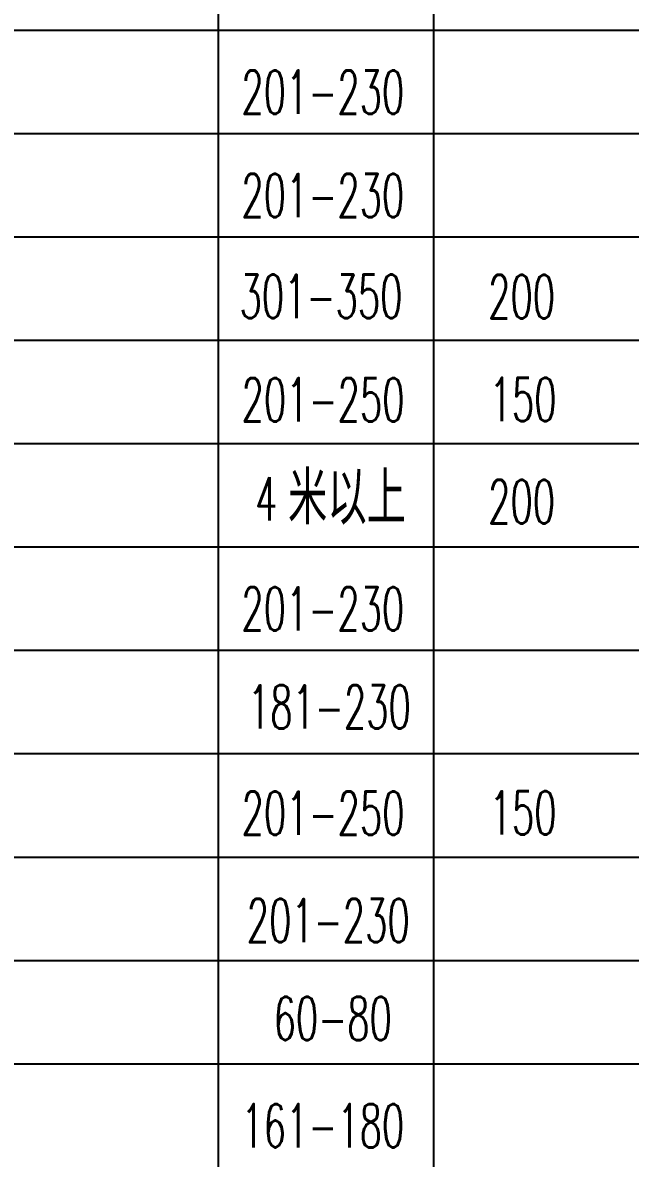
# Model space of a CAD drawing. Extents: x 1035948 to 1665131, y -158296 to 142149.
# Drawn here: x 1570210 to 1586176, y -70520 to -40673 of the extents above; entities that cross this region are included whole.
import ezdxf

# ---------------------------------------------------------------- set-up
doc = ezdxf.new("R2010")
doc.units = 0
doc.header["$LTSCALE"] = 200
doc.header["$MEASUREMENT"] = 0
doc.layers.add('TXT', color=3, linetype='CONTINUOUS')
doc.styles.add('_SIMPLEX', font='SIMPLEX.shx', dxfattribs={"width": 0.6})
doc.styles.add('HZTXT', font='COMPLEX', dxfattribs={"width": 0.75, "bigfont": 'HZTXT'})

msp = doc.modelspace()

# ---------------------------------------------------------------- linework, layer by layer
at = {"layer": 'TXT'}
for p, q in [((1575353.31121, -100631.2895), (1575353.31121, -21855.22612)), ((1581015.81037, -100631.2895), (1581015.81037, -24571.6421)), ((1553612.29314, -40870.13797), (1614108.44431, -40870.13797)), ((1553612.29314, -43586.55395), (1614108.44431, -43586.55395)), ((1553612.29314, -46302.96992), (1614108.44431, -46302.96992)), ((1553612.29314, -49019.3859), (1614108.44431, -49019.3859)), ((1553612.29314, -51735.80188), (1614108.44431, -51735.80188)), ((1553612.29314, -54452.21786), (1614108.44431, -54452.21786)), ((1553612.29314, -57168.63384), (1614108.44431, -57168.63384)), ((1553612.29314, -59885.04982), (1614108.44431, -59885.04982)), ((1553612.29314, -62601.4658), (1614108.44431, -62601.4658)), ((1553612.29314, -65317.88177), (1614108.44431, -65317.88177)), ((1553612.29314, -68034.29775), (1614108.44431, -68034.29775))]:
    msp.add_line(p, q, dxfattribs=at)

# ---------------------------------------------------------------- texts
at = {"layer": 'TXT', "style": '_SIMPLEX', "width": 0.6}
for s, p in [('201-230', (1575955.66273, -43069.494)), ('201-230', (1575955.66273, -45785.90998)), ('301-350', (1575907.12786, -48435.06518)), ('200', (1582439.65788, -48444.58297)), ('201-250', (1575961.43672, -51155.80827)), ('150', (1582479.04092, -51145.61634)), ('4', (1576314.08055, -53757.05911)), ('200', (1582439.65788, -53832.29254)), ('201-230', (1575955.66273, -56651.57389)), ('181-230', (1576127.49319, -59227.75521)), ('201-250', (1575961.43672, -62021.47219)), ('150', (1582479.04092, -62011.28026)), ('201-230', (1576098.43458, -64843.63172)), ('60-80', (1576801.57286, -67414.95034)), ('161-180', (1575955.66273, -70233.65379))]:
    msp.add_text(s, height=1140.48, dxfattribs=at).set_placement(p)
at = {"layer": 'TXT', "ltscale": 20, "style": 'HZTXT', "width": 0.75}
msp.add_text('米以上', height=1379.535805, dxfattribs=at).set_placement((1577180.43815, -53856.5181))

doc.saveas('drawing.dxf')
